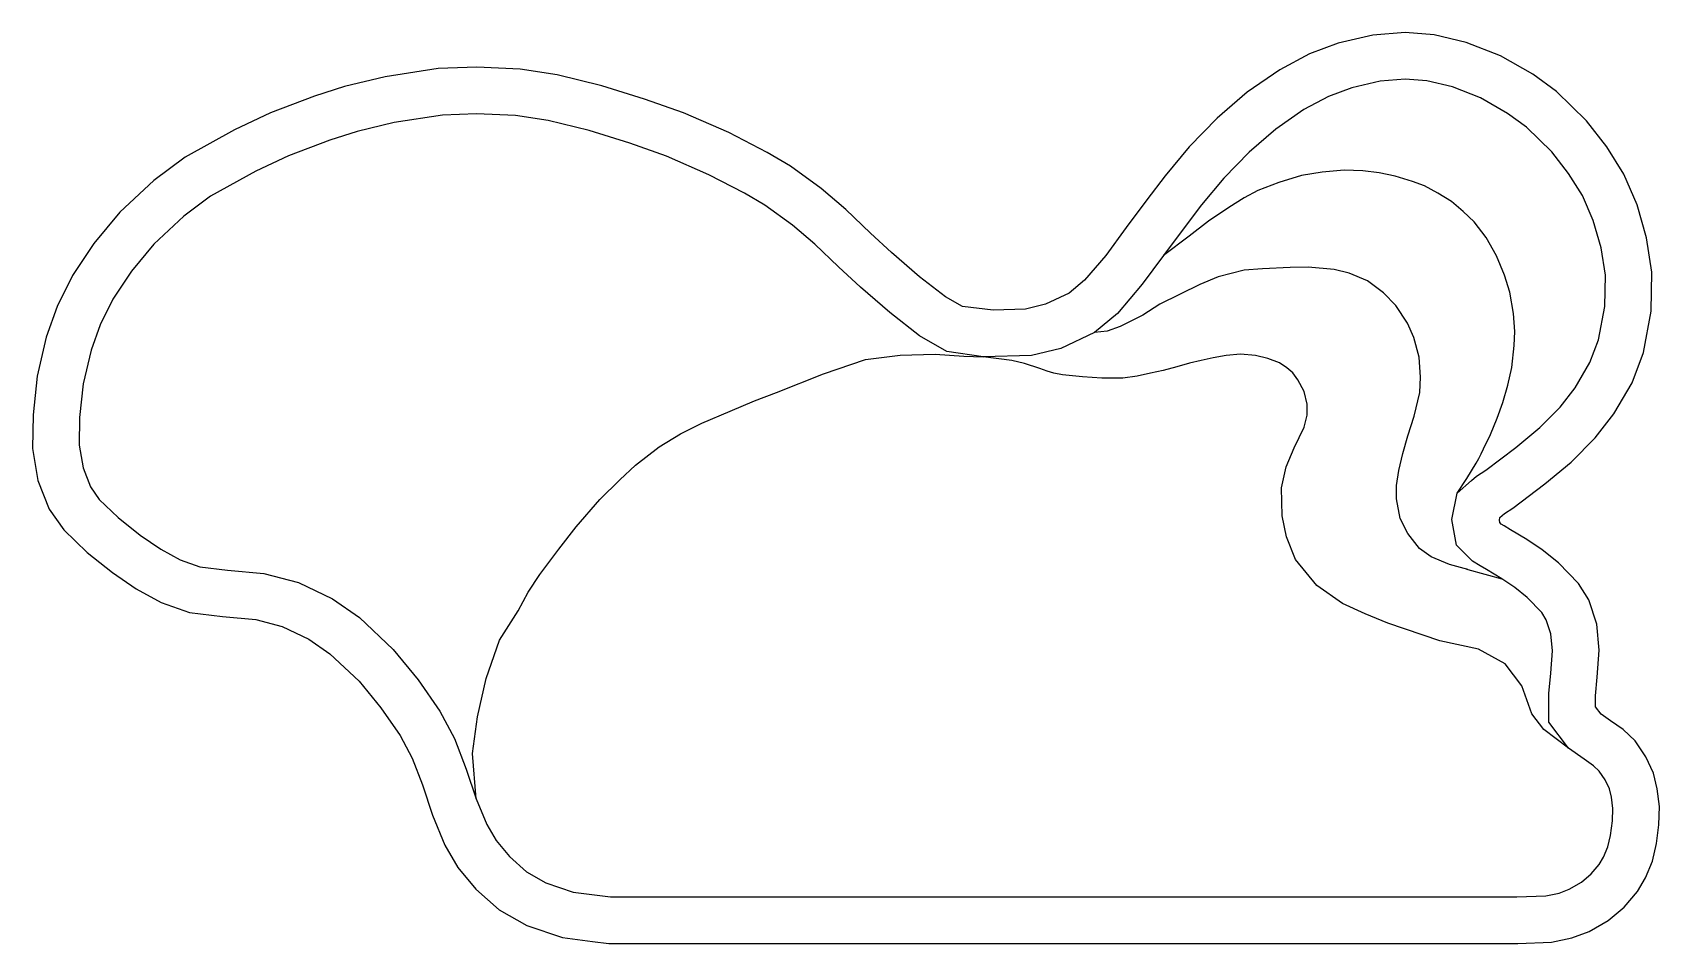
# Model space of a CAD drawing. Header units: millimetres. Extents: x 77.18 to 85.21, y 34.05 to 38.55.
import ezdxf

# ---------------------------------------------------------------- set-up
doc = ezdxf.new("R2010")
doc.units = ezdxf.units.MM
doc.header["$LTSCALE"] = 10
doc.layers.add('piscinas_igui', color=3, linetype='Continuous')

msp = doc.modelspace()

# ---------------------------------------------------------------- linework, layer by layer
at = {"layer": 'piscinas_igui'}
for p in [(84.2598, 35.9049), (84.2658, 35.9019)]:
    msp.add_line(p, (84.2628, 35.9019), dxfattribs=at)
for points in [[(84.5128, 34.0539), (84.68, 34.0607), (84.7804, 34.0812), (84.8656, 34.1129), (84.9598, 34.168), (85.038, 34.233), (85.1048, 34.3113), (85.1432, 34.3785), (85.1778, 34.461), (85.1978, 34.5471), (85.2098, 34.6407), (85.2128, 34.7305), (85.2021, 34.8183), (85.1828, 34.8959), (85.145, 34.9754), (85.0928, 35.0549), (85.0328, 35.1109), (84.9714, 35.1541), (84.9245, 35.1862), (84.8968, 35.2233), (84.8968, 35.2778), (84.9058, 35.3694), (84.9148, 35.5027), (84.9028, 35.6308), (84.8638, 35.7519), (84.8131, 35.8316), (84.7146, 35.9341), (84.634, 35.9977), (84.5575, 36.0491), (84.4776, 36.0974), (84.4456, 36.1169), (84.4311, 36.1256), (84.424, 36.1327), (84.4218, 36.1452), (84.4242, 36.1574), (84.4354, 36.1673), (84.4478, 36.178), (84.4883, 36.2047), (84.6461, 36.3243), (84.7768, 36.4319), (84.8956, 36.5518), (84.9875, 36.67), (85.0778, 36.8239), (85.1337, 36.9738), (85.1718, 37.1769), (85.1758, 37.3706), (85.1494, 37.5405), (85.1018, 37.7029), (85.0365, 37.8546), (84.9528, 37.9901), (84.8527, 38.1176), (84.7049, 38.2628), (84.5872, 38.3485), (84.4282, 38.4387), (84.2587, 38.5053), (84.0995, 38.5433), (83.9563, 38.5539), (83.7975, 38.5411), (83.6258, 38.5009), (83.4839, 38.448), (83.3366, 38.3704), (83.1764, 38.259), (83.0277, 38.1308), (82.8902, 37.9888), (82.7703, 37.8465), (82.6807, 37.7278), (82.5775, 37.59), (82.4771, 37.4533), (82.3719, 37.3301), (82.2972, 37.2667), (82.1798, 37.2119), (82.0802, 37.1879), (81.9221, 37.1827), (81.7695, 37.1999), (81.6861, 37.2476), (81.5576, 37.3477), (81.4193, 37.468), (81.3149, 37.5636), (81.194, 37.6798), (81.0713, 37.783), (80.9195, 37.8939), (80.8045, 37.9619), (80.615, 38.0596), (80.3923, 38.157), (80.1992, 38.2256), (79.9877, 38.291), (79.768, 38.3449), (79.5839, 38.3728), (79.3708, 38.3829), (79.1796, 38.3756), (78.9179, 38.3352), (78.7169, 38.2867), (78.5681, 38.2392), (78.3506, 38.1569), (78.1735, 38.0739), (77.9305, 37.9389), (77.7751, 37.8229), (77.6072, 37.6667), (77.4792, 37.5117), (77.3735, 37.3529), (77.297, 37.2), (77.2436, 37.0494), (77.1995, 36.8571), (77.1785, 36.6661), (77.1758, 36.4989), (77.2025, 36.3408), (77.2583, 36.1995), (77.3296, 36.0978), (77.4465, 35.9849), (77.5715, 35.8863), (77.688, 35.8056), (77.8116, 35.7375), (77.9512, 35.689), (78.115, 35.6699), (78.2788, 35.6549), (78.4093, 35.6203), (78.5408, 35.5576), (78.6449, 35.485), (78.7892, 35.3491), (78.8965, 35.2179), (78.9915, 35.0809), (79.0505, 34.9699), (79.102, 34.8379), (79.1512, 34.6876), (79.2131, 34.5403), (79.276, 34.43), (79.366, 34.3227), (79.481, 34.2205), (79.6172, 34.1425), (79.7931, 34.0829), (79.9415, 34.0629), (80.0225, 34.0539)], [(84.5082, 34.2839), (84.6522, 34.2897), (84.7169, 34.3029), (84.7667, 34.3215), (84.8274, 34.357), (84.8758, 34.3972), (84.9157, 34.4441), (84.9365, 34.4805), (84.9582, 34.532), (84.9711, 34.5878), (84.9802, 34.6592), (84.9823, 34.7204), (84.9755, 34.7765), (84.9652, 34.818), (84.9441, 34.8624), (84.9157, 34.9056), (84.8874, 34.932), (84.8403, 34.9651), (84.7631, 35.0179), (84.6668, 35.1469), (84.6668, 35.2891), (84.6765, 35.3884), (84.684, 35.4997), (84.6761, 35.5842), (84.6539, 35.6534), (84.6313, 35.6888), (84.5597, 35.7634), (84.4985, 35.8117), (84.4337, 35.8552), (84.3584, 35.9008), (84.3268, 35.92), (84.2886, 35.9428), (84.2104, 36.0211), (84.1876, 36.1478), (84.2141, 36.2788), (84.2841, 36.3405), (84.3086, 36.3617), (84.3553, 36.3926), (84.5035, 36.5048), (84.6216, 36.6021), (84.7226, 36.7039), (84.7967, 36.7993), (84.8693, 36.9231), (84.9113, 37.0356), (84.9423, 37.2007), (84.9454, 37.3552), (84.9245, 37.4903), (84.885, 37.6248), (84.832, 37.7481), (84.7639, 37.8583), (84.681, 37.9639), (84.5558, 38.0868), (84.4624, 38.1548), (84.3289, 38.2306), (84.1896, 38.2853), (84.0641, 38.3153), (83.9571, 38.3232), (83.8331, 38.3132), (83.6924, 38.2803), (83.578, 38.2376), (83.4563, 38.1735), (83.3175, 38.077), (83.1857, 37.9634), (83.061, 37.8346), (82.9502, 37.703), (82.8645, 37.5895), (82.7622, 37.453), (82.6575, 37.3104), (82.5349, 37.1667), (82.4225, 37.0713), (82.256, 36.9937), (82.1112, 36.9588), (81.8715, 36.9522), (81.6927, 36.9788), (81.5577, 37.0561), (81.4113, 37.1701), (81.2662, 37.2964), (81.1575, 37.3958), (81.0401, 37.5087), (80.9293, 37.602), (80.7928, 37.7016), (80.6931, 37.7606), (80.5161, 37.8518), (80.3077, 37.943), (80.1267, 38.0072), (79.9262, 38.0692), (79.7233, 38.1191), (79.5612, 38.1436), (79.3697, 38.1527), (79.2016, 38.1463), (78.9625, 38.1093), (78.7789, 38.0651), (78.6439, 38.0219), (78.4402, 37.9449), (78.2782, 37.869), (78.0557, 37.7454), (77.9227, 37.6461), (77.7749, 37.5086), (77.6641, 37.3743), (77.5728, 37.2373), (77.5091, 37.1099), (77.4648, 36.985), (77.4266, 36.8187), (77.4083, 36.6517), (77.4061, 36.5163), (77.4252, 36.4029), (77.4622, 36.3093), (77.5053, 36.2479), (77.598, 36.1583), (77.7083, 36.0713), (77.8093, 36.0014), (77.9056, 35.9483), (78.0029, 35.9145), (78.1388, 35.8987), (78.3191, 35.8822), (78.489, 35.8372), (78.6569, 35.757), (78.7903, 35.6641), (78.9578, 35.5063), (79.0803, 35.3564), (79.1882, 35.2009), (79.2599, 35.066), (79.3186, 34.9156), (79.3669, 34.7681), (79.4197, 34.6422), (79.4655, 34.5619), (79.5314, 34.4834), (79.616, 34.4082), (79.7121, 34.3531), (79.8458, 34.3079), (79.9653, 34.2918), (80.031, 34.2839)]]:
    msp.add_lwpolyline(points, close=True, dxfattribs=at)
at = {"layer": 'piscinas_igui', "color": 2}
for points in [[(84.2141, 36.2788), (84.2606, 36.3514), (84.3078, 36.4274), (84.3205, 36.4496), (84.3315, 36.4723), (84.3441, 36.4973), (84.3779, 36.568), (84.4116, 36.6494), (84.4398, 36.7259), (84.4638, 36.812), (84.4829, 36.8992), (84.4948, 37.0076), (84.4978, 37.0775), (84.4918, 37.1661), (84.4728, 37.2706), (84.4478, 37.3559), (84.4081, 37.4516), (84.3559, 37.5418), (84.2966, 37.6193), (84.2424, 37.6703), (84.1861, 37.7188), (84.1173, 37.7609), (84.0526, 37.796), (83.9926, 37.8177), (83.9077, 37.8449), (83.8282, 37.8616), (83.7473, 37.8709), (83.6552, 37.8739), (83.546, 37.8649), (83.4439, 37.8477), (83.332, 37.8137), (83.2287, 37.7729), (83.1604, 37.7374), (83.0858, 37.6904), (82.9852, 37.6216), (82.8888, 37.5481), (82.7622, 37.453)], [(84.2658, 35.9019), (84.1762, 35.9259), (84.0842, 35.9647), (84.0271, 36.0049), (83.9689, 36.0784), (83.9324, 36.1535), (83.9138, 36.2496), (83.9138, 36.3165), (83.9258, 36.391), (83.9451, 36.4749), (83.9699, 36.562), (84.001, 36.6591), (84.0288, 36.7759), (84.0318, 36.8507), (84.0265, 36.9507), (83.9996, 37.0474), (83.9687, 37.1183), (83.9101, 37.2055), (83.8503, 37.2684), (83.7698, 37.3269), (83.6798, 37.3649), (83.6054, 37.3829), (83.4775, 37.3956), (83.388, 37.3939), (83.2517, 37.3866), (83.1617, 37.3799), (83.0334, 37.3476), (82.943, 37.3091), (82.7446, 37.2118), (82.66, 37.1578), (82.5484, 37.102), (82.4842, 37.0784), (82.4225, 37.0713)]]:
    msp.add_lwpolyline(points, dxfattribs=at)
at = {"layer": 'piscinas_igui', "color": 1}
for points in [[(79.3669, 34.7681), (79.3493, 34.9927), (79.3735, 35.1743), (79.4175, 35.3636), (79.4822, 35.5515), (79.5748, 35.6976), (79.625, 35.789), (79.6826, 35.8763), (79.7758, 36.0022), (79.861, 36.1114), (79.9789, 36.2476), (80.0771, 36.3448), (80.1545, 36.417), (80.2712, 36.5071), (80.3765, 36.5707), (80.4815, 36.6243), (80.6225, 36.6836), (80.7421, 36.7353), (80.8504, 36.7758), (81.0835, 36.8678), (81.2906, 36.9386), (81.4623, 36.9604), (81.634, 36.9659), (81.7757, 36.955), (81.8715, 36.9522)], [(84.7631, 35.0179), (84.6413, 35.1114), (84.5823, 35.1883), (84.5337, 35.3271), (84.4503, 35.4347), (84.3184, 35.5075), (84.1274, 35.5491), (83.8707, 35.6369), (83.7584, 35.6821), (83.6478, 35.7337), (83.5203, 35.8224), (83.4153, 35.9508), (83.3698, 36.0623), (83.3488, 36.1669), (83.3458, 36.3052), (83.3688, 36.4093), (83.4088, 36.5029), (83.4568, 36.6049), (83.4718, 36.663), (83.4718, 36.7179), (83.4572, 36.7811), (83.4262, 36.8385), (83.4013, 36.8724), (83.3723, 36.8969), (83.3355, 36.9222), (83.278, 36.9435), (83.2171, 36.9589), (83.1439, 36.9649), (83.0728, 36.9589), (83.0086, 36.9469), (82.9488, 36.9339), (82.8909, 36.9201), (82.8288, 36.903), (82.7612, 36.8849), (82.6993, 36.8707), (82.6334, 36.8559), (82.5623, 36.8469), (82.4583, 36.8469), (82.3628, 36.8529), (82.2644, 36.8623), (82.2213, 36.8717), (82.1887, 36.8819), (82.1514, 36.8944), (82.0763, 36.9191), (82.0136, 36.9335), (81.8715, 36.9522)]]:
    msp.add_lwpolyline(points, dxfattribs=at)
at = {"layer": 'piscinas_igui'}
msp.add_lwpolyline([(84.2658, 35.9019), (84.4337, 35.8552)], dxfattribs=at)

doc.saveas('drawing.dxf')
